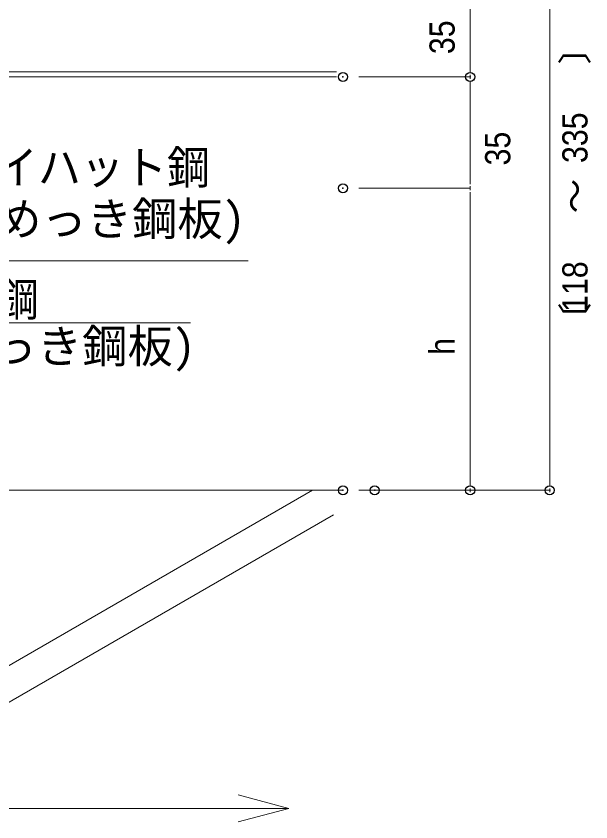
# Model space of a CAD drawing. Units: millimetres, scale not verified. Extents: x -12715 to 12220, y -3398 to 4210.
# Drawn here: x 1091.2 to 1271.9, y 2566.2 to 2819.6 of the extents above; entities that cross this region are included whole.
import ezdxf
from ezdxf.enums import TextEntityAlignment as Align

# ---------------------------------------------------------------- set-up
doc = ezdxf.new("R2010")
doc.units = ezdxf.units.MM
doc.header["$LTSCALE"] = 5.7
doc.header["$PDMODE"] = 32
doc.header["$PDSIZE"] = 2.85
for name, color, linetype, lineweight in [('0-2_文字', 4, 'Continuous', 9), ('0-3_寸法', 7, 'Continuous', 9), ('0-4_一般', 4, 'Continuous', 9), ('0-5_根太', 4, 'Continuous', 9), ('0-7_0', 7, 'Continuous', 9)]:
    doc.layers.add(name, color=color, linetype=linetype, lineweight=lineweight)
doc.layers.add('0-8_DEFPOINTS', color=7, linetype='Continuous')
doc.styles.add('Osaka', font='')
doc.styles.add('ＭＳ ゴシック', font='')
doc.styles.get('Osaka').set_extended_font_data('Osaka')
doc.styles.get('ＭＳ ゴシック').set_extended_font_data('MS Gothic')

# ---------------------------------------------------------------- blocks, each defined once
blk = doc.blocks.new('グループ-194-1')
at = {"layer": '0-5_根太'}
for p, q in [((26192.1, -3381.4), (36972.1, -3381.4)), ((26192.1, -4781.4), (26192.1, -3381.4)), ((26192.1, -3601.4), (36972.1, -3601.4)), ((26192.1, -4717.4), (36972.1, -4717.4)), ((26192.1, -4781.4), (36972.1, -4781.4))]:
    blk.add_line(p, q, dxfattribs=at)
blk = doc.blocks.new('シンボル-24')
at = {"layer": '0-2_文字', "style": 'ＭＳ ゴシック', "width": 0.9}
blk.add_text('大引：アイハット鋼', height=417.9, dxfattribs=at).set_placement((-2575.2, -305.6), align=Align.BOTTOM_LEFT)
at = {"layer": '0-2_文字', "style": 'ＭＳ ゴシック'}
blk.add_text('\u3000\u3000 (高耐食めっき鋼板)', height=417.9, dxfattribs=at).set_placement((-2540, -894), align=Align.BOTTOM_LEFT)
blk = doc.blocks.new('シンボル-23')
at = {"layer": '0-2_文字', "style": 'ＭＳ ゴシック', "width": 0.95}
blk.add_text('根太:アイハット鋼', height=417.9, dxfattribs=at).set_placement((-1232, 430.3), align=Align.BOTTOM_LEFT)
at = {"layer": '0-2_文字', "style": 'ＭＳ ゴシック'}
blk.add_text('(高耐食めっき鋼板)', height=417.9, dxfattribs=at).set_placement((-1314.7, -217.8), align=Align.BOTTOM_LEFT)
blk = doc.blocks.new('_DOT')
at = {"layer": '0-7_0'}
for p, q in [((-20, 0), (-40, 0)), ((-10, 0), (10, 0))]:
    blk.add_line(p, q, dxfattribs=at)

msp = doc.modelspace()

# ---------------------------------------------------------------- linework, layer by layer
at = {"layer": '0-2_文字'}
for p, q in [((1036.08, 2742.589), (1164.114, 2742.589)), ((978.298, 2723.122), (1146.036, 2723.122))]:
    msp.add_line(p, q, dxfattribs=at)
at = {"layer": '0-3_寸法'}
for p, q in [((1258.952, 2857.96), (1258.952, 2672.968)), ((1233.952, 2802.968), (1233.952, 2832.96)), ((1198.952, 2800.464), (1233.952, 2800.464)), ((1198.952, 2800.464), (1233.952, 2800.464)), ((1233.952, 2767.968), (1233.952, 2797.96)), ((1198.952, 2765.464), (1233.952, 2765.464)), ((1198.952, 2765.464), (1233.952, 2765.464)), ((1233.952, 2762.96), (1233.952, 2672.968)), ((1198.952, 2670.464), (1233.952, 2670.464)), ((1208.952, 2670.464), (1258.952, 2670.464))]:
    msp.add_line(p, q, dxfattribs=at)
at = {"layer": '0-3_寸法', "color": 4}
msp.add_line((1176.889, 2570.464), (676.889, 2570.464), dxfattribs=at)
msp.add_lwpolyline([(1161.014, 2574.718), (1176.889, 2570.464), (1161.014, 2566.21)], dxfattribs=at)
at = {"layer": '0-4_一般', "color": 3}
msp.add_line((1193.952, 2670.464), (661.889, 2670.464), dxfattribs=at)
at = {"layer": '0-4_一般'}
for p, q in [((1184.389, 2670.464), (1024.175, 2577.964)), ((1190.983, 2662.724), (1044.175, 2577.964))]:
    msp.add_line(p, q, dxfattribs=at)
at = {"layer": '0-8_DEFPOINTS'}
for p in [(1193.952, 2800.464), (1233.952, 2800.464), (1193.952, 2765.464), (1193.952, 2670.464), (1203.952, 2670.464), (1233.952, 2670.464), (1258.952, 2670.464)]:
    msp.add_point(p, dxfattribs=at)

# ---------------------------------------------------------------- block references
at = {"layer": '0-2_文字', "xscale": 0.025, "yscale": 0.025}
for name, p in [('シンボル-23', (1067.914, 2752.9)), ('シンボル-24', (1047.259, 2729.766))]:
    msp.add_blockref(name, p, dxfattribs=at)
at = {"layer": '0-3_寸法', "xscale": 0.06259308, "yscale": 0.06259308}
for p, rotation in [((1233.952, 2800.464), 270), ((1233.952, 2800.464), 90), ((1233.952, 2765.464), 270), ((1233.952, 2765.464), 90), ((1233.952, 2670.464), 270), ((1258.952, 2670.464), 270)]:
    msp.add_blockref('_DOT', p, dxfattribs=dict(at, rotation=rotation))
at = {"layer": '0-5_根太', "xscale": 0.025, "yscale": 0.025}
msp.add_blockref('グループ-194-1', (267.586, 2920), dxfattribs=at)

# ---------------------------------------------------------------- texts
at = {"layer": '0-3_寸法', "style": 'Osaka', "width": 0.9}
for s, p in [('35', (1231.452, 2807.622)), ('335', (1273.225, 2773.388)), ('35', (1248.937, 2772.622)), ('118', (1273.225, 2726.568)), ('h', (1231.452, 2713.052))]:
    msp.add_text(s, height=7.918, rotation=90, dxfattribs=at).set_placement(p, align=Align.BOTTOM_LEFT)
at = {"layer": '0-3_寸法', "style": 'Osaka'}
for s, p in [('〕', (1273.225, 2804.414)), ('～', (1273.225, 2757.594)), ('〔', (1273.225, 2718.671))]:
    msp.add_text(s, height=7.918, rotation=90, dxfattribs=at).set_placement(p, align=Align.BOTTOM_LEFT)

doc.saveas('drawing.dxf')
